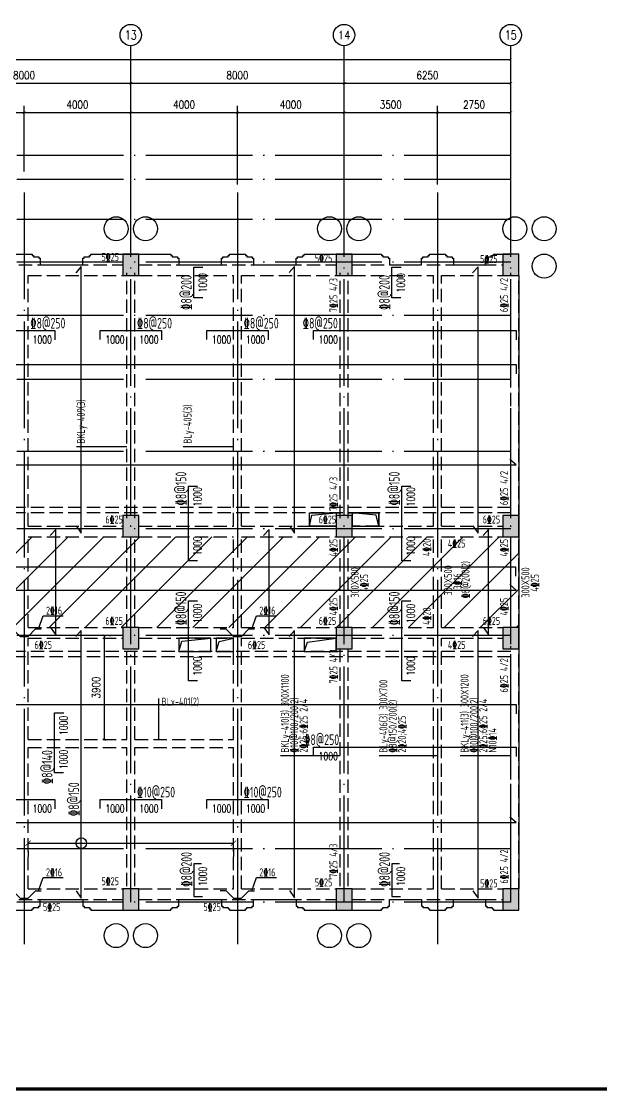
# Model space of a CAD drawing. Header units: millimetres. Extents: x 2998490 to 15040601, y 444546 to 7822218.
# Drawn here: x 14433503 to 14455263, y 7570804 to 7610886 of the extents above; entities that cross this region are included whole.
import ezdxf
from ezdxf.enums import TextEntityAlignment as Align

# ---------------------------------------------------------------- set-up
doc = ezdxf.new("R2010")
doc.units = ezdxf.units.MM
doc.header["$LTSCALE"] = 2000
doc.linetypes.add('DASH', pattern=[0.35, 0.25, -0.1])
doc.linetypes.add('DOTE', pattern=[2.42, 2, -0.2, 0.02, -0.2])
for name, color, linetype in [('3-AXIS', 3, 'Continuous'), ('3-AXIS_TEXT', 7, 'Continuous'), ('3-ban', 84, 'Continuous'), ('3-ban-hatch', 9, 'Continuous'), ('3-ban-rein', 1, 'Continuous'), ('3-ban-TEXT', 7, 'Continuous'), ('3-COLUMN-UP', 2, 'Continuous'), ('3-dote', 43, 'DOTE'), ('3-HATCH', 8, 'Continuous'), ('3-liang-rein-X', 54, 'Continuous'), ('3-liang-rein-Y', 130, 'Continuous'), ('3-liang-R截面-X', 50, 'Continuous'), ('3-liang-R截面-Y', 70, 'Continuous'), ('3-liang-s-1', 44, 'Continuous'), ('3-liang-xu', 120, 'DASH'), ('3-装饰线脚', 7, 'Continuous'), ('AXIS', 3, 'Continuous'), ('AXIS_TEXT', 7, 'Continuous'), ('图框', 7, 'Continuous')]:
    doc.layers.add(name, color=color, linetype=linetype)
doc.layers.add('3-零部件', color=73, linetype='Continuous', lineweight=5)
doc.styles.add('_TCH_AXIS', font='COMPLEX', dxfattribs={"bigfont": 'GBCBIG'})
doc.styles.add('COMPLEX', font='COMPLEX')
doc.styles.add('DIM_FONT', font='SIMPLEX', dxfattribs={"width": 0.8, "bigfont": 'HZTXT'})
doc.styles.add('TJ1', font='tj-romans1.shx', dxfattribs={"width": 0.8, "bigfont": 'tj-hztxt1.shx'})
doc.styles.add('TSSD_Rein', font='Tssdeng.shx', dxfattribs={"width": 0.7, "bigfont": 'hztxt.shx'})
doc.dimstyles.new('DIMN100', dxfattribs={"dimtxt": 300, "dimasz": 100, "dimexe": 250, "dimexo": 300, "dimgap": 150, "dimtad": 1, "dimdec": 0, "dimzin": 0, "dimdsep": 46, "dimtxsty": 'DIM_FONT', "dimblk": 'ARCHTICK', "dimcen": 0.09, "dimclrt": 7, "dimazin": 2, "dimtfac": 1, "dimtdec": 0, "dimtix": 1, "dimtmove": 2, "dimatfit": 3, "dimldrblk": 'ARCHTICK', "dimfxl": 0, "dimtolj": 1, "dimtzin": 0, "dimarcsym": 0})

# ---------------------------------------------------------------- blocks, each defined once
blk = doc.blocks.new('TJAD_TK_A0')
at = {"layer": '图框', "const_width": 1.2}
blk.add_lwpolyline([(2152, -431.7), (2152, 389.3), (998, 389.3), (998, -431.7)], close=True, dxfattribs=at)
blk = doc.blocks.new('_ArchTick')
at = {"color": 0, "linetype": 'ByBlock', "const_width": 0.15}
blk.add_lwpolyline([(-0.5, -0.5), (0.5, 0.5)], dxfattribs=at)
blk = doc.blocks.new('*D112')
at = {"layer": 'AXIS', "color": 0, "lineweight": -2}
for p, q in [((14429606, 7607523), (14429606, 7608816)), ((14429606, 7608566), (14437606, 7608566)), ((14437606, 7607523), (14437606, 7608816))]:
    blk.add_line(p, q, dxfattribs=at)
at = {"layer": 'Defpoints', "color": 0}
for p in [(14437606, 7608566), (14429606, 7607223), (14437606, 7607223)]:
    blk.add_point(p, dxfattribs=at)
at = {"layer": 'AXIS', "color": 0, "lineweight": -2, "xscale": 100, "yscale": 100, "zscale": 100, "rotation": 180}
blk.add_blockref('_ArchTick', (14429606, 7608566), dxfattribs=at)
at = {"layer": 'AXIS', "color": 0, "lineweight": -2, "xscale": 100, "yscale": 100, "zscale": 100}
blk.add_blockref('_ArchTick', (14437606, 7608566), dxfattribs=at)
at = {"layer": 'AXIS', "color": 7, "insert": (14433606, 7608866), "char_height": 300, "attachment_point": 5, "style": 'DIM_FONT'}
blk.add_mtext('\\A1;8000', dxfattribs=at)
blk = doc.blocks.new('*D113')
at = {"layer": 'AXIS', "color": 0, "lineweight": -2}
for p, q in [((14437606, 7607523), (14437606, 7608816)), ((14437606, 7608566), (14445606, 7608566)), ((14445606, 7607523), (14445606, 7608816))]:
    blk.add_line(p, q, dxfattribs=at)
at = {"layer": 'Defpoints', "color": 0}
for p in [(14445606, 7608566), (14437606, 7607223), (14445606, 7607223)]:
    blk.add_point(p, dxfattribs=at)
at = {"layer": 'AXIS', "color": 0, "lineweight": -2, "xscale": 100, "yscale": 100, "zscale": 100, "rotation": 180}
blk.add_blockref('_ArchTick', (14437606, 7608566), dxfattribs=at)
at = {"layer": 'AXIS', "color": 0, "lineweight": -2, "xscale": 100, "yscale": 100, "zscale": 100}
blk.add_blockref('_ArchTick', (14445606, 7608566), dxfattribs=at)
at = {"layer": 'AXIS', "color": 7, "insert": (14441606, 7608866), "char_height": 300, "attachment_point": 5, "style": 'DIM_FONT'}
blk.add_mtext('\\A1;8000', dxfattribs=at)
blk = doc.blocks.new('*D114')
at = {"layer": 'AXIS', "color": 0, "lineweight": -2}
for p, q in [((14445606, 7607523), (14445606, 7608816)), ((14445606, 7608566), (14451856, 7608566)), ((14451856, 7607523), (14451856, 7608816))]:
    blk.add_line(p, q, dxfattribs=at)
at = {"layer": 'Defpoints', "color": 0}
for p in [(14451856, 7608566), (14445606, 7607223), (14451856, 7607223)]:
    blk.add_point(p, dxfattribs=at)
at = {"layer": 'AXIS', "color": 0, "lineweight": -2, "xscale": 100, "yscale": 100, "zscale": 100, "rotation": 180}
blk.add_blockref('_ArchTick', (14445606, 7608566), dxfattribs=at)
at = {"layer": 'AXIS', "color": 0, "lineweight": -2, "xscale": 100, "yscale": 100, "zscale": 100}
blk.add_blockref('_ArchTick', (14451856, 7608566), dxfattribs=at)
at = {"layer": 'AXIS', "color": 7, "insert": (14448731, 7608866), "char_height": 300, "attachment_point": 5, "style": 'DIM_FONT'}
blk.add_mtext('\\A1;6250', dxfattribs=at)
blk = doc.blocks.new('*D115')
at = {"layer": 'AXIS', "color": 0, "lineweight": -2}
for p, q in [((14375606, 7607523), (14375606, 7609705)), ((14451856, 7607523), (14451856, 7609705)), ((14375606, 7609455), (14451856, 7609455))]:
    blk.add_line(p, q, dxfattribs=at)
at = {"layer": 'Defpoints', "color": 0}
for p in [(14451856, 7609455), (14375606, 7607223), (14451856, 7607223)]:
    blk.add_point(p, dxfattribs=at)
at = {"layer": 'AXIS', "color": 0, "lineweight": -2, "xscale": 100, "yscale": 100, "zscale": 100, "rotation": 180}
blk.add_blockref('_ArchTick', (14375606, 7609455), dxfattribs=at)
at = {"layer": 'AXIS', "color": 0, "lineweight": -2, "xscale": 100, "yscale": 100, "zscale": 100}
blk.add_blockref('_ArchTick', (14451856, 7609455), dxfattribs=at)
at = {"layer": 'AXIS', "color": 7, "insert": (14417563, 7609755), "char_height": 300, "attachment_point": 5, "style": 'DIM_FONT'}
blk.add_mtext('\\A1;76250', dxfattribs=at)
blk = doc.blocks.new('_AXISO')
blk.add_circle((0, 0), 0.5)
at = {"layer": '3-AXIS_TEXT', "style": 'COMPLEX', "width": 1.041667}
blk.add_attdef('A', text='', height=0.56, dxfattribs=at).set_placement((-0.25, -0.28), (0.25, -0.28), align=Align.FIT)
blk = doc.blocks.new('*D882')
at = {"layer": '3-ban', "color": 0, "lineweight": -2}
for p, q in [((14433755, 7580079), (14441455, 7580079)), ((14433755, 7579779), (14433755, 7579579)), ((14441455, 7579845), (14441455, 7579579))]:
    blk.add_line(p, q, dxfattribs=at)
at = {"layer": 'Defpoints', "color": 0}
for p in [(14441455, 7580445), (14433755, 7580379), (14441455, 7580079)]:
    blk.add_point(p, dxfattribs=at)
at = {"layer": '3-ban', "color": 0, "lineweight": -2, "xscale": 200, "yscale": 200, "zscale": 200, "rotation": 180}
blk.add_blockref('_ArchTick', (14433755, 7580079), dxfattribs=at)
at = {"layer": '3-ban', "color": 0, "lineweight": -2, "xscale": 200, "yscale": 200, "zscale": 200}
blk.add_blockref('_ArchTick', (14441455, 7580079), dxfattribs=at)
blk = doc.blocks.new('*D1278')
at = {"layer": '3-零部件', "color": 0, "lineweight": -2}
for p, q in [((14429606, 7605263), (14429606, 7607715)), ((14433606, 7605263), (14433606, 7607715)), ((14429606, 7607465), (14433606, 7607465))]:
    blk.add_line(p, q, dxfattribs=at)
at = {"layer": 'Defpoints', "color": 0}
for p in [(14433606, 7607465), (14429606, 7604963), (14433606, 7604963)]:
    blk.add_point(p, dxfattribs=at)
at = {"layer": '3-零部件', "color": 0, "lineweight": -2, "xscale": 100, "yscale": 100, "zscale": 100, "rotation": 180}
blk.add_blockref('_ArchTick', (14429606, 7607465), dxfattribs=at)
at = {"layer": '3-零部件', "color": 0, "lineweight": -2, "xscale": 100, "yscale": 100, "zscale": 100}
blk.add_blockref('_ArchTick', (14433606, 7607465), dxfattribs=at)
at = {"layer": '3-零部件', "color": 7, "insert": (14431606, 7607765), "char_height": 300, "attachment_point": 5, "style": 'DIM_FONT'}
blk.add_mtext('\\A1;4000', dxfattribs=at)
blk = doc.blocks.new('*D1279')
at = {"layer": '3-零部件', "color": 0, "lineweight": -2}
for p, q in [((14433606, 7605263), (14433606, 7607715)), ((14437606, 7605263), (14437606, 7607715)), ((14433606, 7607465), (14437606, 7607465))]:
    blk.add_line(p, q, dxfattribs=at)
at = {"layer": 'Defpoints', "color": 0}
for p in [(14437606, 7607465), (14433606, 7604963), (14437606, 7604963)]:
    blk.add_point(p, dxfattribs=at)
at = {"layer": '3-零部件', "color": 0, "lineweight": -2, "xscale": 100, "yscale": 100, "zscale": 100, "rotation": 180}
blk.add_blockref('_ArchTick', (14433606, 7607465), dxfattribs=at)
at = {"layer": '3-零部件', "color": 0, "lineweight": -2, "xscale": 100, "yscale": 100, "zscale": 100}
blk.add_blockref('_ArchTick', (14437606, 7607465), dxfattribs=at)
at = {"layer": '3-零部件', "color": 7, "insert": (14435606, 7607765), "char_height": 300, "attachment_point": 5, "style": 'DIM_FONT'}
blk.add_mtext('\\A1;4000', dxfattribs=at)
blk = doc.blocks.new('*D1280')
at = {"layer": '3-零部件', "color": 0, "lineweight": -2}
for p, q in [((14437606, 7605263), (14437606, 7607715)), ((14441606, 7604771), (14441606, 7607715)), ((14437606, 7607465), (14441606, 7607465))]:
    blk.add_line(p, q, dxfattribs=at)
at = {"layer": 'Defpoints', "color": 0}
for p in [(14441606, 7607465), (14437606, 7604963), (14441606, 7604471)]:
    blk.add_point(p, dxfattribs=at)
at = {"layer": '3-零部件', "color": 0, "lineweight": -2, "xscale": 100, "yscale": 100, "zscale": 100, "rotation": 180}
blk.add_blockref('_ArchTick', (14437606, 7607465), dxfattribs=at)
at = {"layer": '3-零部件', "color": 0, "lineweight": -2, "xscale": 100, "yscale": 100, "zscale": 100}
blk.add_blockref('_ArchTick', (14441606, 7607465), dxfattribs=at)
at = {"layer": '3-零部件', "color": 7, "insert": (14439606, 7607765), "char_height": 300, "attachment_point": 5, "style": 'DIM_FONT'}
blk.add_mtext('\\A1;4000', dxfattribs=at)
blk = doc.blocks.new('*D1281')
at = {"layer": '3-零部件', "color": 0, "lineweight": -2}
for p, q in [((14441606, 7604771), (14441606, 7607715)), ((14445606, 7605263), (14445606, 7607715)), ((14441606, 7607465), (14445606, 7607465))]:
    blk.add_line(p, q, dxfattribs=at)
at = {"layer": 'Defpoints', "color": 0}
for p in [(14445606, 7607465), (14445606, 7604963), (14441606, 7604471)]:
    blk.add_point(p, dxfattribs=at)
at = {"layer": '3-零部件', "color": 0, "lineweight": -2, "xscale": 100, "yscale": 100, "zscale": 100, "rotation": 180}
blk.add_blockref('_ArchTick', (14441606, 7607465), dxfattribs=at)
at = {"layer": '3-零部件', "color": 0, "lineweight": -2, "xscale": 100, "yscale": 100, "zscale": 100}
blk.add_blockref('_ArchTick', (14445606, 7607465), dxfattribs=at)
at = {"layer": '3-零部件', "color": 7, "insert": (14443606, 7607765), "char_height": 300, "attachment_point": 5, "style": 'DIM_FONT'}
blk.add_mtext('\\A1;4000', dxfattribs=at)
blk = doc.blocks.new('*D1282')
at = {"layer": '3-零部件', "color": 0, "lineweight": -2}
for p, q in [((14445606, 7605263), (14445606, 7607715)), ((14449106, 7604771), (14449106, 7607715)), ((14445606, 7607465), (14449106, 7607465))]:
    blk.add_line(p, q, dxfattribs=at)
at = {"layer": 'Defpoints', "color": 0}
for p in [(14449106, 7607465), (14445606, 7604963), (14449106, 7604471)]:
    blk.add_point(p, dxfattribs=at)
at = {"layer": '3-零部件', "color": 0, "lineweight": -2, "xscale": 100, "yscale": 100, "zscale": 100, "rotation": 180}
blk.add_blockref('_ArchTick', (14445606, 7607465), dxfattribs=at)
at = {"layer": '3-零部件', "color": 0, "lineweight": -2, "xscale": 100, "yscale": 100, "zscale": 100}
blk.add_blockref('_ArchTick', (14449106, 7607465), dxfattribs=at)
at = {"layer": '3-零部件', "color": 7, "insert": (14447356, 7607765), "char_height": 300, "attachment_point": 5, "style": 'DIM_FONT'}
blk.add_mtext('\\A1;3500', dxfattribs=at)
blk = doc.blocks.new('*D1283')
at = {"layer": '3-零部件', "color": 0, "lineweight": -2}
for p, q in [((14449106, 7604771), (14449106, 7607715)), ((14451856, 7605263), (14451856, 7607715)), ((14449106, 7607465), (14451856, 7607465))]:
    blk.add_line(p, q, dxfattribs=at)
at = {"layer": 'Defpoints', "color": 0}
for p in [(14451856, 7607465), (14451856, 7604963), (14449106, 7604471)]:
    blk.add_point(p, dxfattribs=at)
at = {"layer": '3-零部件', "color": 0, "lineweight": -2, "xscale": 100, "yscale": 100, "zscale": 100, "rotation": 180}
blk.add_blockref('_ArchTick', (14449106, 7607465), dxfattribs=at)
at = {"layer": '3-零部件', "color": 0, "lineweight": -2, "xscale": 100, "yscale": 100, "zscale": 100}
blk.add_blockref('_ArchTick', (14451856, 7607465), dxfattribs=at)
at = {"layer": '3-零部件', "color": 7, "insert": (14450481, 7607765), "char_height": 300, "attachment_point": 5, "style": 'DIM_FONT'}
blk.add_mtext('\\A1;2750', dxfattribs=at)
blk = doc.blocks.new('*D1756')
at = {"layer": '3-ban', "color": 0, "lineweight": -2}
for p, q in [((14436606, 7587863), (14436606, 7583963)), ((14436805, 7587863), (14436856, 7587863)), ((14436805, 7583963), (14436856, 7583963))]:
    blk.add_line(p, q, dxfattribs=at)
at = {"layer": 'Defpoints', "color": 0}
for p in [(14436505, 7587863), (14436505, 7583963), (14436606, 7583963)]:
    blk.add_point(p, dxfattribs=at)
at = {"layer": '3-ban', "color": 0, "lineweight": -2, "xscale": 100, "yscale": 100, "zscale": 100}
for p, rotation in [((14436606, 7587863), 90), ((14436606, 7583963), 270)]:
    blk.add_blockref('_ArchTick', p, dxfattribs=dict(at, rotation=rotation))
at = {"layer": '3-ban', "color": 7, "insert": (14436306, 7585913), "char_height": 300, "attachment_point": 5, "rotation": 90, "style": 'DIM_FONT'}
blk.add_mtext('\\A1;3900', dxfattribs=at)

msp = doc.modelspace()

# ---------------------------------------------------------------- hatches: boundary and pattern name
at = {"layer": '3-ban-hatch'}
h = msp.add_hatch(dxfattribs=at)
h.set_pattern_fill('ANSI31', color=8, scale=300, style=0)
h.set_pattern_definition([(45, (-3453.4, -83662.9), (-673.51921, 673.51921), [])])
h.paths.add_polyline_path([(14379305.5, 7588163.1), (14379305.5, 7594563.1), (14378716.6, 7594563.1), (14378211.8, 7594867.6), (14375608.4, 7597470.4), (14375379.3, 7598024.5), (14375379.3, 7601703.3), (14375609.6, 7602257), (14378211.6, 7604859), (14378765.7, 7605088.1), (14382445.1, 7605088.1), (14382999.1, 7604858.8), (14385600.8, 7602257.2), (14385830.5, 7601703.3), (14385830.5, 7600163.1), (14389305.5, 7600163.1), (14389305.5, 7594563.1), (14387305.5, 7594563.1), (14387305.5, 7591865.1), (14389305.5, 7591863.1), (14389305.5, 7591563.1), (14452155.5, 7591563.1), (14452155.5, 7588163.1)])
at = {"layer": '3-HATCH'}
for points in [[(14437305.5, 7601363.1), (14437905.5, 7601363.1), (14437905.5, 7602163.1), (14437305.5, 7602163.1)], [(14445305.5, 7601363.1), (14445905.5, 7601363.1), (14445905.5, 7602163.1), (14445305.5, 7602163.1)], [(14451555.5, 7601363.1), (14452155.5, 7601363.1), (14452155.5, 7602163.1), (14451555.5, 7602163.1)], [(14437305.5, 7591563.1), (14437905.5, 7591563.1), (14437905.5, 7592363.1), (14437305.5, 7592363.1)], [(14445305.5, 7591563.1), (14445905.5, 7591563.1), (14445905.5, 7592363.1), (14445305.5, 7592363.1)], [(14451555.5, 7591563.1), (14452155.5, 7591563.1), (14452155.5, 7592363.1), (14451555.5, 7592363.1)], [(14437305.5, 7587363.1), (14437905.5, 7587363.1), (14437905.5, 7588163.1), (14437305.5, 7588163.1)], [(14445305.5, 7587363.1), (14445905.5, 7587363.1), (14445905.5, 7588163.1), (14445305.5, 7588163.1)], [(14451555.5, 7587363.1), (14452155.5, 7587363.1), (14452155.5, 7588163.1), (14451555.5, 7588163.1)], [(14437305.5, 7577563.1), (14437905.5, 7577563.1), (14437905.5, 7578363.1), (14437305.5, 7578363.1)], [(14445305.5, 7577563.1), (14445905.5, 7577563.1), (14445905.5, 7578363.1), (14445305.5, 7578363.1)], [(14451555.5, 7577563.1), (14452155.5, 7577563.1), (14452155.5, 7578363.1), (14451555.5, 7578363.1)]]:
    msp.add_hatch(color=256, dxfattribs=at).paths.add_polyline_path(points)

# ---------------------------------------------------------------- linework, layer by layer
at = {"layer": '3-AXIS', "color": 15, "linetype": 'DOTE'}
for p, q in [((14437605.6, 7577863.1), (14437605.6, 7607143.2)), ((14445605.6, 7577863.1), (14445605.6, 7607143.2)), ((14451855.6, 7577863.1), (14451855.6, 7607143.2)), ((14451855.6, 7605863.1), (14370566.4, 7605863.1)), ((14451855.6, 7604963.1), (14370566.4, 7604963.1)), ((14451855.6, 7603463.1), (14370566.4, 7603463.1)), ((14451855.6, 7601863.1), (14370566.4, 7601863.1)), ((14451855.6, 7599863.1), (14370566.4, 7599863.1)), ((14451855.6, 7597463.1), (14370566.4, 7597463.1)), ((14451855.6, 7594763.1), (14370566.4, 7594763.1)), ((14451855.6, 7591863.1), (14370566.4, 7591863.1)), ((14451855.6, 7587863.1), (14370566.4, 7587863.1)), ((14451855.6, 7579863.1), (14370566.4, 7579863.1)), ((14451855.6, 7577863.1), (14370566.4, 7577863.1))]:
    msp.add_line(p, q, dxfattribs=at)
at = {"layer": '3-ban'}
msp.add_circle((14435749.8, 7580078.7), 200, dxfattribs=at)
at = {"layer": '3-ban-rein'}
for points in [[(14435556.4, 7591979.2), (14435749.8, 7591705.5), (14435749.8, 7601691.5), (14435546.7, 7601462.2)], [(14440302.9, 7600528.4), (14439965, 7600528.4), (14439965, 7601678.4), (14440311, 7601678.4)], [(14443556.4, 7591979.2), (14443749.8, 7591705.5), (14443749.8, 7601699.7), (14443546.7, 7601470.3)], [(14447731.2, 7600528.4), (14447393.3, 7600528.4), (14447393.3, 7601678.4), (14447739.3, 7601678.4)], [(14450434.7, 7591979.2), (14450628.1, 7591705.5), (14450628.1, 7601683.5), (14450425, 7601454.2)], [(14432455.5, 7598957.4), (14432455.5, 7599295.3), (14434755.5, 7599295.3), (14434755.5, 7598949.3)], [(14436455.5, 7598957.4), (14436455.5, 7599295.3), (14438755.5, 7599295.3), (14438755.5, 7598949.3)], [(14440455.5, 7598957.4), (14440455.5, 7599295.3), (14442755.5, 7599295.3), (14442755.5, 7598949.3)], [(14444455.5, 7598957.4), (14444455.5, 7599295.3), (14452055.4, 7599295.3), (14452055.4, 7598949.3)], [(14389461.7, 7597681.9), (14389461.7, 7598019.9), (14452052.8, 7598019.9), (14452052.8, 7597673.8)], [(14389667.5, 7594454.9), (14389393.8, 7594261.5), (14452054.9, 7594261.5), (14451825.6, 7594464.6)], [(14440103, 7590663.1), (14439765.1, 7590663.1), (14439765.1, 7593460.7), (14440111.1, 7593460.7)], [(14448103, 7590663.1), (14447765.1, 7590663.1), (14447765.1, 7593460.7), (14448111.1, 7593460.7)], [(14434595.8, 7588158.9), (14434789.3, 7587885.2), (14434789.3, 7591842.5), (14434586.2, 7591613.1)], [(14442595.8, 7588158.9), (14442789.3, 7587885.2), (14442789.3, 7591842.5), (14442586.2, 7591613.1)], [(14450833.2, 7588158.9), (14451026.6, 7587885.2), (14451026.6, 7591842.5), (14450823.6, 7591613.1)], [(14379461.7, 7590102.4), (14379461.7, 7590440.3), (14452038.7, 7590440.3), (14452038.7, 7590094.3)], [(14379667.5, 7589760.6), (14379393.8, 7589567.2), (14452054.9, 7589567.2), (14451825.6, 7589770.3)], [(14440103, 7586163.1), (14439765.1, 7586163.1), (14439765.1, 7589163.1), (14440111.1, 7589163.1)], [(14448103, 7586163.1), (14447765.1, 7586163.1), (14447765.1, 7589163.1), (14448111.1, 7589163.1)], [(14435556.4, 7578291), (14435749.8, 7578017.4), (14435749.8, 7588053.4), (14435546.7, 7587824)], [(14443556.4, 7578299.6), (14443749.8, 7578025.9), (14443749.8, 7588053.4), (14443546.7, 7587824)], [(14450434.7, 7578289), (14450628.1, 7578015.3), (14450628.1, 7588053.4), (14450425, 7587824)], [(14389461.7, 7584938.5), (14389461.7, 7585276.5), (14452052.8, 7585276.5), (14452052.8, 7584930.5)], [(14435084, 7582713.1), (14434746.1, 7582713.1), (14434746.1, 7584963.1), (14435092.1, 7584963.1)], [(14444455.5, 7583342.4), (14444455.5, 7583680.4), (14452052.8, 7583680.4), (14452052.8, 7583334.4)], [(14432455.5, 7581378.2), (14432455.5, 7581716.2), (14434755.5, 7581716.2), (14434755.5, 7581370.2)], [(14436455.5, 7581378.2), (14436455.5, 7581716.2), (14438755.5, 7581716.2), (14438755.5, 7581370.2)], [(14440455.5, 7581378.2), (14440455.5, 7581716.2), (14442755.5, 7581716.2), (14442755.5, 7581370.2)], [(14389667.5, 7581041.9), (14389393.8, 7580848.5), (14452054.9, 7580848.5), (14451825.6, 7581051.6)], [(14440257.1, 7579305.5), (14439965, 7579305.5), (14439965, 7578079.4), (14440294.3, 7578079.4)], [(14447685.4, 7579305.5), (14447393.3, 7579305.5), (14447393.3, 7578079.4), (14447722.6, 7578079.4)]]:
    msp.add_lwpolyline(points, dxfattribs=at)
at = {"layer": '3-COLUMN-UP'}
for points in [[(14437305.5, 7601363.1), (14437905.5, 7601363.1), (14437905.5, 7602163.1), (14437305.5, 7602163.1)], [(14445305.5, 7601363.1), (14445905.5, 7601363.1), (14445905.5, 7602163.1), (14445305.5, 7602163.1)], [(14451555.5, 7601363.1), (14452155.5, 7601363.1), (14452155.5, 7602163.1), (14451555.5, 7602163.1)], [(14437305.5, 7591563.1), (14437905.5, 7591563.1), (14437905.5, 7592363.1), (14437305.5, 7592363.1)], [(14445305.5, 7591563.1), (14445905.5, 7591563.1), (14445905.5, 7592363.1), (14445305.5, 7592363.1)], [(14451555.5, 7591563.1), (14452155.5, 7591563.1), (14452155.5, 7592363.1), (14451555.5, 7592363.1)], [(14437305.5, 7587363.1), (14437905.5, 7587363.1), (14437905.5, 7588163.1), (14437305.5, 7588163.1)], [(14445305.5, 7587363.1), (14445905.5, 7587363.1), (14445905.5, 7588163.1), (14445305.5, 7588163.1)], [(14451555.5, 7587363.1), (14452155.5, 7587363.1), (14452155.5, 7588163.1), (14451555.5, 7588163.1)], [(14437305.5, 7577563.1), (14437905.5, 7577563.1), (14437905.5, 7578363.1), (14437305.5, 7578363.1)], [(14445305.5, 7577563.1), (14445905.5, 7577563.1), (14445905.5, 7578363.1), (14445305.5, 7578363.1)], [(14451555.5, 7577563.1), (14452155.5, 7577563.1), (14452155.5, 7578363.1), (14451555.5, 7578363.1)]]:
    msp.add_lwpolyline(points, close=True, dxfattribs=at)
at = {"layer": '3-dote'}
for p, q in [((14433605.6, 7604471), (14433605.6, 7576289.4)), ((14441605.6, 7604471), (14441605.6, 7576289.4)), ((14449105.6, 7604471), (14449105.6, 7576289.4))]:
    msp.add_line(p, q, dxfattribs=at)
at = {"layer": '3-liang-rein-X'}
for p, q in [((14434143.2, 7588112.1), (14434320.5, 7588603.9)), ((14434320.5, 7588603.9), (14435065.6, 7588603.9)), ((14442143.2, 7588112.1), (14442320.5, 7588603.9)), ((14442320.5, 7588603.9), (14443065.6, 7588603.9)), ((14434143.2, 7578299), (14434320.5, 7578790.8)), ((14434320.5, 7578790.8), (14435065.6, 7578790.8)), ((14442143.2, 7578299), (14442320.5, 7578790.8)), ((14442320.5, 7578790.8), (14443065.6, 7578790.8))]:
    msp.add_line(p, q, dxfattribs=at)
at = {"layer": '3-liang-rein-X', "color": 1}
for points in [[(14432963.5, 7588112.9), (14433173.4, 7588112.9), (14433456.2, 7587830.1), (14433756.2, 7587830.1), (14434038.2, 7588112.1), (14434248.1, 7588112.1)], [(14440963.5, 7588112.9), (14441173.4, 7588112.9), (14441456.2, 7587830.1), (14441756.2, 7587830.1), (14442038.2, 7588112.1), (14442248.1, 7588112.1)], [(14432963.5, 7578299.8), (14433173.4, 7578299.8), (14433456.2, 7578017), (14433756.2, 7578017), (14434038.2, 7578299), (14434248.1, 7578299)], [(14440963.5, 7578299.8), (14441173.4, 7578299.8), (14441456.2, 7578017), (14441756.2, 7578017), (14442038.2, 7578299), (14442248.1, 7578299)]]:
    msp.add_lwpolyline(points, dxfattribs=at)
at = {"layer": '3-liang-R截面-X'}
msp.add_line((14438649.3, 7585501.5), (14438649.3, 7583963.1), dxfattribs=at)
at = {"layer": '3-liang-R截面-Y'}
for p, q in [((14435575.6, 7594955.2), (14437455.6, 7594955.2)), ((14439575.6, 7594955.2), (14441455.6, 7594955.2)), ((14443225.6, 7583369.2), (14445455.6, 7583369.2)), ((14446918.1, 7583369.2), (14449080, 7583369.2)), ((14449962.5, 7583369.2), (14451855.6, 7583369.2))]:
    msp.add_line(p, q, dxfattribs=at)
at = {"layer": '3-liang-s-1'}
for points in [[(14433305.6, 7602163.1), (14433905.6, 7602163.1), (14433905.6, 7602113.1), (14433955.6, 7602113.1), (14433955.6, 7602063.1), (14434155.6, 7602063.1), (14434155.6, 7602013.1), (14434205.6, 7602013.1), (14434205.6, 7601763.1), (14435805.6, 7601763.1), (14435805.6, 7602013.1), (14435855.6, 7602013.1), (14435855.6, 7602063.1), (14436055.6, 7602063.4), (14436055.6, 7602113.1), (14436105.6, 7602113.1), (14436105.6, 7602163.1), (14437605.6, 7602163.1)], [(14437605.6, 7602163.1), (14439105.6, 7602163.1), (14439105.6, 7602113.1), (14439155.6, 7602113.1), (14439155.6, 7602063.1), (14439355.6, 7602063.1), (14439355.6, 7602013.1), (14439405.6, 7602013.1), (14439405.6, 7601763.1), (14441005.6, 7601763.1), (14441005.6, 7602013.1), (14441055.6, 7602013.1), (14441055.6, 7602063.1), (14441255.6, 7602063.1), (14441255.6, 7602113.1), (14441305.6, 7602113.1), (14441305.6, 7602163.1), (14441905.6, 7602163.1), (14441905.6, 7602113.1), (14441955.6, 7602113.1), (14441955.6, 7602063.1), (14442155.6, 7602063.1), (14442155.6, 7602013.1), (14442205.6, 7602013.1), (14442205.6, 7601763.1), (14443805.6, 7601763.1), (14443805.6, 7602013.1), (14443855.6, 7602013.1), (14443855.6, 7602063.1), (14444055.6, 7602063.4), (14444055.6, 7602113.1), (14444105.6, 7602113.1), (14444105.6, 7602163.1), (14445605.6, 7602163.1)], [(14445605.6, 7602163.1), (14447005.6, 7602163.1), (14447005.6, 7602113.1), (14447055.6, 7602113.1), (14447055.6, 7602063.1), (14447255.6, 7602063.1), (14447255.6, 7602013.1), (14447305.6, 7602013.1), (14447305.6, 7601763.1), (14448505.6, 7601763.1), (14448505.6, 7602013.1), (14448555.6, 7602013.1), (14448555.6, 7602063.1), (14448755.6, 7602063.1), (14448755.6, 7602113.1), (14448805.6, 7602113.1), (14448805.6, 7602163.1), (14449405.6, 7602163.1), (14449405.6, 7602113.1), (14449455.6, 7602113.1), (14449455.6, 7602063.1), (14449655.6, 7602063.1), (14449655.6, 7602013.1), (14449705.6, 7602013.1), (14449705.6, 7601763.1), (14450905.6, 7601763.1), (14450905.6, 7602013.1), (14450955.6, 7602013.1), (14450955.6, 7602063.1), (14451155.6, 7602063.1), (14451155.6, 7602113.1), (14451205.6, 7602113.1), (14451205.6, 7602163.1), (14451855.6, 7602163.1)], [(14452155.5, 7601363.1), (14452155.5, 7578363.1)], [(14444305.6, 7591963.1), (14444397.5, 7592380.2), (14445305.5, 7592463.1)], [(14446905.6, 7591963.1), (14446813.6, 7592380.2), (14445905.6, 7592463.1)], [(14439405.6, 7587263.1), (14439520.9, 7587652.1), (14440605.6, 7587763.1)], [(14440805.6, 7587263.1), (14440914.8, 7587645), (14441455.6, 7587763.1)], [(14444105.6, 7587263.1), (14444236.7, 7587618), (14445305.5, 7587763.1)], [(14433305.6, 7577563.1), (14433905.6, 7577563.1), (14433905.6, 7577613.1), (14433955.6, 7577613.1), (14433955.6, 7577663.1), (14434155.6, 7577663.1), (14434155.6, 7577713.1), (14434205.6, 7577713.1), (14434205.6, 7577963.1), (14435805.6, 7577963.1), (14435805.6, 7577713.1), (14435855.6, 7577713.1), (14435855.6, 7577663.1), (14436055.6, 7577662.8), (14436055.6, 7577613.1), (14436105.6, 7577613.1), (14436105.6, 7577563.1), (14437605.6, 7577563.1)], [(14437605.6, 7577563.1), (14439105.6, 7577563.1), (14439105.6, 7577613.1), (14439155.6, 7577613.1), (14439155.6, 7577663.1), (14439355.6, 7577663.1), (14439355.6, 7577713.1), (14439405.6, 7577713.1), (14439405.6, 7577963.1), (14441005.6, 7577963.1), (14441005.6, 7577713.1), (14441055.6, 7577713.1), (14441055.6, 7577663.1), (14441255.6, 7577663.1), (14441255.6, 7577613.1), (14441305.6, 7577613.1), (14441305.6, 7577563.1), (14441905.6, 7577563.1), (14441905.6, 7577613.1), (14441955.6, 7577613.1), (14441955.6, 7577663.1), (14442155.6, 7577663.1), (14442155.6, 7577713.1), (14442205.6, 7577713.1), (14442205.6, 7577963.1), (14443805.6, 7577963.1), (14443805.6, 7577713.1), (14443855.6, 7577713.1), (14443855.6, 7577663.1), (14444055.6, 7577662.8), (14444055.6, 7577613.1), (14444105.6, 7577613.1), (14444105.6, 7577563.1), (14445605.6, 7577563.1)], [(14445605.6, 7577563.1), (14447005.6, 7577563.1), (14447005.6, 7577613.1), (14447055.6, 7577613.1), (14447055.6, 7577663.1), (14447255.6, 7577663.1), (14447255.6, 7577713.1), (14447305.6, 7577713.1), (14447305.6, 7577963.1), (14448505.6, 7577963.1), (14448505.6, 7577713.1), (14448555.6, 7577713.1), (14448555.6, 7577663.1), (14448755.6, 7577663.1), (14448755.6, 7577613.1), (14448805.6, 7577613.1), (14448805.6, 7577563.1), (14449405.6, 7577563.1), (14449405.6, 7577613.1), (14449455.6, 7577613.1), (14449455.6, 7577663.1), (14449655.6, 7577663.1), (14449655.6, 7577713.1), (14449705.6, 7577713.1), (14449705.6, 7577963.1), (14450905.6, 7577963.1), (14450905.6, 7577713.1), (14450955.6, 7577713.1), (14450955.6, 7577662.8), (14451155.6, 7577662.8), (14451155.6, 7577613.1), (14451205.6, 7577613.1), (14451205.6, 7577563.1), (14451855.6, 7577563.1)]]:
    msp.add_lwpolyline(points, dxfattribs=at)
for points in [[(14445305.5, 7591963.1), (14444305.6, 7591963.1), (14444305.6, 7592463.1), (14445305.5, 7592463.1)], [(14445905.6, 7591963.1), (14446905.6, 7591963.1), (14446905.6, 7592463.1), (14445905.6, 7592463.1)], [(14439405.6, 7587263.1), (14440605.6, 7587263.1), (14440605.6, 7587763.1), (14439405.6, 7587763.1)], [(14440805.6, 7587263.1), (14441455.6, 7587263.1), (14441455.6, 7587763.1), (14440805.6, 7587763.1)], [(14444105.6, 7587263.1), (14445305.5, 7587263.1), (14445305.5, 7587763.1), (14444105.6, 7587763.1)]]:
    msp.add_lwpolyline(points, close=True, dxfattribs=at)
at = {"layer": '3-liang-xu'}
for p, q in [((14429905.5, 7601763.1), (14437305.5, 7601763.1)), ((14437905.5, 7601763.1), (14445305.5, 7601763.1)), ((14445905.5, 7601763.1), (14451555.5, 7601763.1)), ((14433755.5, 7591963.1), (14433755.5, 7601363.1)), ((14433755.5, 7601363.1), (14437305.5, 7601363.1)), ((14437455.5, 7592263.1), (14437455.5, 7601463.1)), ((14437755.5, 7592263.1), (14437755.5, 7601463.1)), ((14437905.5, 7601363.1), (14441455.5, 7601363.1)), ((14441455.5, 7591963.1), (14441455.5, 7601363.1)), ((14441755.5, 7591963.1), (14441755.5, 7601363.1)), ((14441755.5, 7601363.1), (14445305.5, 7601363.1)), ((14445455.5, 7592263.1), (14445455.5, 7601463.1)), ((14445755.5, 7592263.1), (14445755.5, 7601463.1)), ((14445905.5, 7601363.1), (14448955.5, 7601363.1)), ((14448955.5, 7591963.1), (14448955.5, 7601363.1)), ((14449255.5, 7591963.1), (14449255.5, 7601363.1)), ((14449255.5, 7601363.1), (14451555.5, 7601363.1)), ((14451855.5, 7592263.1), (14451855.5, 7601463.1)), ((14452155.5, 7592263.1), (14452155.5, 7601463.1)), ((14451855.6, 7592663.1), (14389705.6, 7592663.1)), ((14451855.6, 7592463.1), (14389705.6, 7592463.1)), ((14444305.5, 7591963.1), (14444305.5, 7592463.1)), ((14444305.5, 7592463.1), (14445455.5, 7592463.1)), ((14444305.6, 7591963.1), (14444305.6, 7592463.1)), ((14444305.6, 7592463.1), (14445455.6, 7592463.1)), ((14446905.5, 7592463.1), (14445755.5, 7592463.1)), ((14445755.6, 7592463.1), (14446905.6, 7592463.1)), ((14446905.5, 7591963.1), (14446905.5, 7592463.1)), ((14446905.6, 7592463.1), (14446905.6, 7591963.1)), ((14433755.5, 7591963.1), (14437305.5, 7591963.1)), ((14437905.5, 7591963.1), (14441455.5, 7591963.1)), ((14441755.5, 7591963.1), (14445305.5, 7591963.1)), ((14444305.5, 7591963.1), (14445305.5, 7591963.1)), ((14444305.6, 7591963.1), (14445305.5, 7591963.1)), ((14446905.5, 7591963.1), (14445905.5, 7591963.1)), ((14445905.6, 7591963.1), (14448955.5, 7591963.1)), ((14446905.6, 7591963.1), (14445905.6, 7591963.1)), ((14449255.5, 7591963.1), (14451555.5, 7591963.1)), ((14433755.5, 7588163.1), (14433755.5, 7591563.1)), ((14433755.5, 7591563.1), (14437305.5, 7591563.1)), ((14437455.5, 7588163.1), (14437455.5, 7591563.1)), ((14437755.5, 7588163.1), (14437755.5, 7591563.1)), ((14437905.5, 7591563.1), (14441455.5, 7591563.1)), ((14441455.5, 7588163.1), (14441455.5, 7591563.1)), ((14441755.5, 7588163.1), (14441755.5, 7591563.1)), ((14441755.5, 7591563.1), (14445305.5, 7591563.1)), ((14445455.5, 7588163.1), (14445455.5, 7591563.1)), ((14445755.5, 7588163.1), (14445755.5, 7591563.1)), ((14445905.5, 7591563.1), (14448955.5, 7591563.1)), ((14448955.5, 7588163.1), (14448955.5, 7591563.1)), ((14449255.5, 7588163.1), (14449255.5, 7591563.1)), ((14449255.5, 7591563.1), (14451555.5, 7591563.1)), ((14451855.5, 7588163.1), (14451855.5, 7591563.1)), ((14452155.5, 7588163.1), (14452155.5, 7591563.1)), ((14433755.5, 7588163.1), (14437305.5, 7588163.1)), ((14437905.5, 7588163.1), (14441455.5, 7588163.1)), ((14441755.5, 7588163.1), (14445305.5, 7588163.1)), ((14445905.5, 7588163.1), (14448955.5, 7588163.1)), ((14449255.5, 7588163.1), (14451555.5, 7588163.1)), ((14433755.5, 7587763.1), (14437305.5, 7587763.1)), ((14433755.5, 7583963.1), (14433755.5, 7587763.1)), ((14437905.5, 7587763.1), (14441455.5, 7587763.1)), ((14441455.5, 7583963.1), (14441455.5, 7587763.1)), ((14441755.5, 7578363.1), (14441755.5, 7587763.1)), ((14441755.5, 7587763.1), (14445305.5, 7587763.1)), ((14445905.5, 7587763.1), (14448955.5, 7587763.1)), ((14448955.5, 7578363.1), (14448955.5, 7587763.1)), ((14449255.5, 7578363.1), (14449255.5, 7587763.1)), ((14449255.5, 7587763.1), (14451555.5, 7587763.1)), ((14451855.6, 7587263.1), (14389705.6, 7587263.1)), ((14437455.5, 7583963.1), (14437455.5, 7587463.1)), ((14437755.5, 7583963.1), (14437755.5, 7587463.1)), ((14445455.5, 7578463.1), (14445455.5, 7587463.1)), ((14445755.5, 7578463.1), (14445755.5, 7587463.1)), ((14451855.5, 7578263.1), (14451855.5, 7587463.1)), ((14452155.5, 7578263.1), (14452155.5, 7587463.1)), ((14451855.6, 7587063.1), (14389705.6, 7587063.1)), ((14433755.5, 7583963.1), (14437455.5, 7583963.1)), ((14433755.5, 7578363.1), (14433755.5, 7583663.1)), ((14433755.5, 7583663.1), (14437455.5, 7583663.1)), ((14437455.5, 7578463.1), (14437455.5, 7583663.1)), ((14437755.5, 7583963.1), (14441455.5, 7583963.1)), ((14437755.5, 7578463.1), (14437755.5, 7583663.1)), ((14437755.5, 7583663.1), (14441455.5, 7583663.1)), ((14441455.5, 7578363.1), (14441455.5, 7583663.1)), ((14433755.5, 7578363.1), (14437305.5, 7578363.1)), ((14437905.5, 7578363.1), (14441455.5, 7578363.1)), ((14441755.5, 7578363.1), (14445305.5, 7578363.1)), ((14445905.5, 7578363.1), (14448955.5, 7578363.1)), ((14449255.5, 7578363.1), (14451555.5, 7578363.1)), ((14429905.5, 7577963.1), (14437305.5, 7577963.1)), ((14437905.5, 7577963.1), (14445305.5, 7577963.1)), ((14445905.5, 7577963.1), (14451555.5, 7577963.1))]:
    msp.add_line(p, q, dxfattribs=at)
at = {"layer": '3-装饰线脚'}
for centre in [(14437055.6, 7603113.1), (14438155.6, 7603113.1), (14445055.6, 7603113.1), (14446155.6, 7603113.1), (14452005.6, 7603113.1), (14453105.6, 7603113.1), (14453105.6, 7601713.1), (14437055.6, 7576613.1), (14438155.6, 7576613.1), (14445055.6, 7576613.1), (14446155.6, 7576613.1)]:
    msp.add_circle(centre, 450, dxfattribs=at)
at = {"layer": 'AXIS'}
for p, q in [((14437605.6, 7607222.5), (14437605.6, 7609974.6)), ((14445605.6, 7607222.5), (14445605.6, 7609974.6)), ((14451855.6, 7607222.5), (14451855.6, 7609974.6))]:
    msp.add_line(p, q, dxfattribs=at)

# ---------------------------------------------------------------- block references
ref = msp.add_blockref('_AXISO', (14437605.6, 7610374.6), dxfattribs=dict(at, xscale=800, yscale=800, zscale=800))
ref.add_attrib('A', '13', dxfattribs={"layer": 'AXIS_TEXT', "height": 328.45, "style": '_TCH_AXIS'}).set_placement((14437378.8, 7610210.4), (14437832.3, 7610210.4), align=Align.FIT)
ref = msp.add_blockref('_AXISO', (14445605.6, 7610374.6), dxfattribs=dict(at, xscale=800, yscale=800, zscale=800))
ref.add_attrib('A', '14', dxfattribs={"layer": 'AXIS_TEXT', "height": 314.07, "style": '_TCH_AXIS'}).set_placement((14445373.7, 7610217.6), (14445837.4, 7610217.6), align=Align.FIT)
ref = msp.add_blockref('_AXISO', (14451855.6, 7610374.6), dxfattribs=dict(at, xscale=800, yscale=800, zscale=800))
ref.add_attrib('A', '15', dxfattribs={"layer": 'AXIS_TEXT', "height": 328.45, "style": '_TCH_AXIS'}).set_placement((14451628.8, 7610210.4), (14452082.3, 7610210.4), align=Align.FIT)
at = {"layer": '图框', "xscale": 100, "yscale": 100, "zscale": 100}
msp.add_blockref('TJAD_TK_A0', (14264228.6, 7614033.9), dxfattribs=at)

# ---------------------------------------------------------------- texts
at = {"layer": '3-ban', "style": 'TSSD_Rein', "width": 0.7}
for s, rotation, p in [('%%1328@200', 89.99419, (14439887.9, 7600067.2, -5065)), ('%%1328@200', 89.99419, (14447316.2, 7600067.2, -5065)), ('%%1328@250', 359.99419, (14433834.1, 7599372.4, -5065)), ('%%1328@250', 359.99419, (14437834.1, 7599372.4, -5065)), ('%%1328@250', 359.99419, (14441834.1, 7599372.4, -5065)), ('%%1328@250', 359.99419, (14444051.3, 7599372.4, -5065)), ('%%1328@150', 89.99419, (14439688, 7592736.7, -5065)), ('%%1328@150', 89.99419, (14447688, 7592736.7, -5065)), ('%%1328@150', 89.99419, (14439688, 7588241.8, -5065)), ('%%1328@150', 89.99419, (14447688, 7588241.8, -5065)), ('%%1328@250', 359.99419, (14444101.7, 7583757.4, -5065)), ('%%1328@140', 89.99419, (14434669, 7582288.9, -5065)), ('%%1328@150', 89.99419, (14435668.8, 7581090.5, -5065)), ('%%13210@250', 359.99419, (14437834.1, 7581793.3, -5065)), ('%%13210@250', 359.99419, (14441834.1, 7581793.3, -5065)), ('%%1328@200', 90.00581, (14439892.8, 7578441.5, -5065)), ('%%1328@200', 90.00581, (14447321.1, 7578441.5, -5065))]:
    msp.add_text(s, height=400, rotation=rotation, dxfattribs=at).set_placement(p)
at = {"layer": '3-ban-TEXT', "style": 'TJ1', "width": 0.7}
for p in [(14440454.9, 7600725.3), (14447883.2, 7600725.3), (14440254.9, 7592705.7), (14448254.9, 7592705.7), (14440254.9, 7590860), (14448254.9, 7590860), (14440254.9, 7588333), (14448254.9, 7588333), (14440254.9, 7586360), (14448254.9, 7586360), (14435235.9, 7584133), (14435235.9, 7582860), (14440454.9, 7578475.3), (14447883.2, 7578475.3)]:
    msp.add_text('1000', height=300, rotation=90, dxfattribs=at).set_placement(p)
for p in [(14433925.4, 7598805.4), (14436652.4, 7598805.4), (14437925.4, 7598805.4), (14440652.4, 7598805.4), (14441925.4, 7598805.4), (14444652.4, 7598805.4), (14444652.4, 7583190.5), (14433925.4, 7581226.3), (14436652.4, 7581226.3), (14437925.4, 7581226.3), (14440652.4, 7581226.3), (14441925.4, 7581226.3)]:
    msp.add_text('1000', height=300, dxfattribs=at).set_placement(p)
at = {"layer": '3-liang-rein-X', "style": 'TSSD_Rein', "width": 0.7}
for s, p in [('5%%13225', (14436505.6, 7601903.2)), ('5%%13225', (14444505.6, 7601858.6)), ('5%%13225', (14450705.6, 7601824.7)), ('6%%13225', (14436653.5, 7592063.1)), ('6%%13225', (14444653.5, 7592063.1)), ('6%%13225', (14450800, 7592063.1)), ('4%%13225', (14449495.5, 7591163.1)), ('2%%13216', (14434424.7, 7588649.6)), ('2%%13216', (14442424.7, 7588649.6)), ('6%%13225', (14436653.5, 7588263.1)), ('6%%13225', (14444653.5, 7588263.1)), ('6%%13225', (14450800, 7588263.1)), ('6%%13225', (14433995.5, 7587363.1)), ('6%%13225', (14441995.5, 7587363.1)), ('4%%13225', (14449495.5, 7587363.1)), ('2%%13216', (14434424.7, 7578836.5)), ('2%%13216', (14442424.7, 7578836.5)), ('5%%13225', (14436505.6, 7578503.2)), ('5%%13225', (14444505.6, 7578458.6)), ('5%%13225', (14450705.6, 7578424.7)), ('5%%13225', (14434310.7, 7577535.5)), ('5%%13225', (14440327.8, 7577535.5))]:
    msp.add_text(s, height=300, dxfattribs=at).set_placement(p)
at = {"layer": '3-liang-rein-Y', "style": 'TSSD_Rein', "width": 0.7}
for s, p in [('7%%13225 4/3', (14445354.4, 7599985.8)), ('6%%13225 4/2', (14451754.4, 7599985.8)), ('7%%13225 4/3', (14445354.4, 7592529.1)), ('6%%13225 4/2', (14451754.4, 7592751.7)), ('4%%13225', (14445354.4, 7590822.1)), ('4%%13220', (14448855.6, 7590839.1)), ('4%%13225', (14451754.4, 7590822.1)), ('%%1328@200(2)', (14450310.2, 7589261.2)), ('4%%13225', (14446505.6, 7589506.9)), ('3%%13216', (14450005.6, 7589585.8)), ('4%%13225', (14452905.6, 7589506.9)), ('4%%13225', (14445354.4, 7588616)), ('4%%13220', (14448855.6, 7588262.9)), ('4%%13225', (14451754.4, 7588616)), ('7%%13225 4/3', (14445355.6, 7586065.5)), ('6%%13225 4/2', (14451754.4, 7585728.1)), ('%%13210@100/200(2)', (14443885.2, 7583473.4)), ('2%%13225;6%%13225 2/4', (14444235.2, 7583473.4)), ('%%1328@150/200(2)', (14447577.8, 7583473.4)), ('%%13210@100/200(2)', (14450622.1, 7583473.4)), ('2%%13225;6%%13225 2/4', (14450972.1, 7583473.4)), ('2%%13220;4%%13225', (14447927.8, 7583473.4)), ('N10%%13214', (14451322.1, 7583473.4)), ('7%%13225 4/3', (14445354.4, 7578780.2)), ('6%%13225 4/2', (14451754.4, 7578563.7))]:
    msp.add_text(s, height=300, rotation=90, dxfattribs=at).set_placement(p)
at = {"layer": '3-liang-R截面-X', "style": 'TSSD_Rein', "width": 0.7}
msp.add_text('BLx-401(2)', height=300, dxfattribs=at).set_placement((14438757.3, 7585233.8))
at = {"layer": '3-liang-R截面-Y', "style": 'TSSD_Rein', "width": 0.7}
for s, p in [('BKLy-409(3)', (14435885.3, 7595059.4)), ('BLy-405(3)', (14439885.3, 7595059.4)), ('300X500', (14446155.6, 7589284.2)), ('300X500', (14449655.6, 7589363)), ('300X500', (14452555.6, 7589284.2)), ('BKLy-410(3) 300X1100', (14443535.3, 7583473.4)), ('BKLy-411(3) 300X1200', (14450272.1, 7583473.4)), ('BLy-406(3) 300X700', (14447227.8, 7583473.4))]:
    msp.add_text(s, height=300, rotation=90, dxfattribs=at).set_placement(p)

# ---------------------------------------------------------------- dimensions: what is measured, and where the dimension line sits
at = {"layer": '3-ban'}
dim = msp.add_linear_dim(base=(14436606.2, 7583963.1), p1=(14436505.3, 7587863.1), p2=(14436505.3, 7583963.1), angle=90, dimstyle='DIMN100', dxfattribs=at)
dim.commit()
dim.dimension.update_dxf_attribs({"geometry": '*D1756', "text_midpoint": (14436306.2, 7585913.1)})
dim = msp.add_linear_dim(base=(14441455.5, 7580078.7), p1=(14433755.5, 7580378.9), p2=(14441455.5, 7580445.5), text=' ', dimstyle='DIMN100', override={"dimscale": 2}, dxfattribs=at)
dim.commit()
dim.dimension.update_dxf_attribs({"geometry": '*D882', "text_midpoint": (14437605.5, 7580078.7)})
at = {"layer": '3-零部件'}
for base, p1, p2, picture, middle in [((14433605.6, 7607464.9), (14429605.6, 7604963.1), (14433605.6, 7604963.1), '*D1278', (14431605.6, 7607764.9)), ((14437605.6, 7607464.9), (14433605.6, 7604963.1), (14437605.6, 7604963.1), '*D1279', (14435605.6, 7607764.9)), ((14441605.6, 7607464.9), (14437605.6, 7604963.1), (14441605.6, 7604471), '*D1280', (14439605.6, 7607764.9)), ((14445605.6, 7607464.9), (14441605.6, 7604471), (14445605.6, 7604963.1), '*D1281', (14443605.6, 7607764.9)), ((14449105.6, 7607464.9), (14445605.6, 7604963.1), (14449105.6, 7604471), '*D1282', (14447355.6, 7607764.9)), ((14451855.6, 7607464.9), (14449105.6, 7604471), (14451855.6, 7604963.1), '*D1283', (14450480.6, 7607764.9))]:
    dim = msp.add_linear_dim(base=base, p1=p1, p2=p2, dimstyle='DIMN100', dxfattribs=at)
    dim.commit()
    dim.dimension.update_dxf_attribs({"geometry": picture, "text_midpoint": middle})
at = {"layer": 'AXIS'}
dim = msp.add_linear_dim(base=(14451855.6, 7609455.1), p1=(14375605.6, 7607222.5), p2=(14451855.6, 7607222.5), angle=360, dimstyle='DIMN100', dxfattribs=at)
dim.commit()
dim.dimension.update_dxf_attribs({"geometry": '*D115', "text_midpoint": (14417562.7, 7609755.1), "dimtype": 161})
for p1, p2, picture, middle in [((14429605.6, 7607222.5), (14437605.6, 7607222.5), '*D112', (14433605.6, 7608865.6)), ((14437605.6, 7607222.5), (14445605.6, 7607222.5), '*D113', (14441605.6, 7608865.6)), ((14445605.6, 7607222.5), (14451855.6, 7607222.5), '*D114', (14448730.6, 7608865.6))]:
    dim = msp.add_aligned_dim(p1=p1, p2=p2, distance=1343, dimstyle='DIMN100', dxfattribs=at)
    dim.commit()
    dim.dimension.update_dxf_attribs({"geometry": picture, "text_midpoint": middle})

doc.saveas('drawing.dxf')
